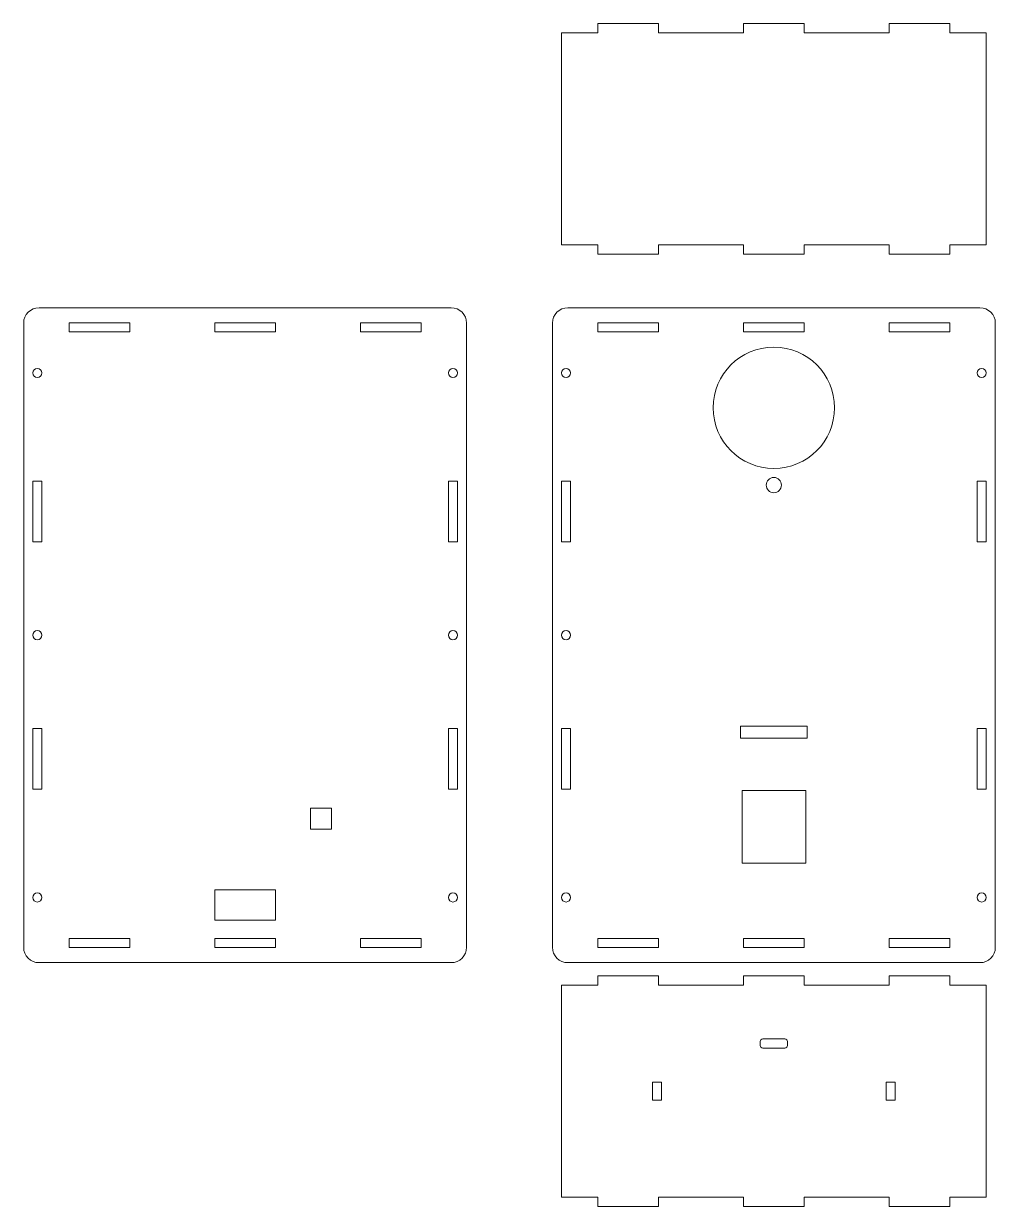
# Model space of a CAD drawing. Header units: millimetres. Extents: x -291 to 261, y -202 to 188.
# Drawn here: x -291 to 29.3, y -201.7 to 188.4 of the extents above; entities that cross this region are included whole.
import ezdxf

# ---------------------------------------------------------------- set-up
doc = ezdxf.new("R2010")
doc.units = ezdxf.units.MM
doc.header["$MEASUREMENT"] = 0
doc.layers.add('Layer 1', color=7, linetype='Continuous')

msp = doc.modelspace()

# ---------------------------------------------------------------- linework, layer by layer
at = {"layer": 'Layer 1', "color": 254, "lineweight": 18}
for points, knots in [([(26.3128, 150.3706), (26.3128, 150.3706), (26.3128, 115.3706), (26.3128, 115.3706), (26.3128, 115.3706), (26.3128, 115.3706), (14.3128, 115.3706), (14.3128, 115.3706), (14.3128, 115.3706), (14.3128, 115.3706), (14.3128, 112.3706), (14.3128, 112.3706), (14.3128, 112.3706), (14.3128, 112.3706), (-5.6872, 112.3706), (-5.6872, 112.3706), (-5.6872, 112.3706), (-5.6872, 112.3706), (-5.6872, 115.3706), (-5.6872, 115.3706), (-5.6872, 115.3706), (-5.6872, 115.3706), (-33.6872, 115.3706), (-33.6872, 115.3706), (-33.6872, 115.3706), (-33.6872, 115.3706), (-33.6872, 112.3706), (-33.6872, 112.3706), (-33.6872, 112.3706), (-33.6872, 112.3706), (-53.6872, 112.3706), (-53.6872, 112.3706), (-53.6872, 112.3706), (-53.6872, 112.3706), (-53.6872, 115.3706), (-53.6872, 115.3706), (-53.6872, 115.3706), (-53.6872, 115.3706), (-81.6872, 115.3706), (-81.6872, 115.3706), (-81.6872, 115.3706), (-81.6872, 115.3706), (-81.6872, 112.3706), (-81.6872, 112.3706), (-81.6872, 112.3706), (-81.6872, 112.3706), (-101.6872, 112.3706), (-101.6872, 112.3706), (-101.6872, 112.3706), (-101.6872, 112.3706), (-101.6872, 115.3706), (-101.6872, 115.3706), (-101.6872, 115.3706), (-101.6872, 115.3706), (-113.6872, 115.3706), (-113.6872, 115.3706), (-113.6872, 115.3706), (-113.6872, 115.3706), (-113.6872, 150.3706), (-113.6872, 150.3706), (-113.6872, 150.3706), (-113.6872, 150.3706), (-113.6872, 185.3706), (-113.6872, 185.3706), (-113.6872, 185.3706), (-113.6872, 185.3706), (-101.6872, 185.3706), (-101.6872, 185.3706), (-101.6872, 185.3706), (-101.6872, 185.3706), (-101.6872, 188.3706), (-101.6872, 188.3706), (-101.6872, 188.3706), (-101.6872, 188.3706), (-81.6872, 188.3706), (-81.6872, 188.3706), (-81.6872, 188.3706), (-81.6872, 188.3706), (-81.6872, 185.3706), (-81.6872, 185.3706), (-81.6872, 185.3706), (-81.6872, 185.3706), (-53.6872, 185.3706), (-53.6872, 185.3706), (-53.6872, 185.3706), (-53.6872, 185.3706), (-53.6872, 188.3706), (-53.6872, 188.3706), (-53.6872, 188.3706), (-53.6872, 188.3706), (-33.6872, 188.3706), (-33.6872, 188.3706), (-33.6872, 188.3706), (-33.6872, 188.3706), (-33.6872, 185.3706), (-33.6872, 185.3706), (-33.6872, 185.3706), (-33.6872, 185.3706), (-5.6872, 185.3706), (-5.6872, 185.3706), (-5.6872, 185.3706), (-5.6872, 185.3706), (-5.6872, 188.3706), (-5.6872, 188.3706), (-5.6872, 188.3706), (-5.6872, 188.3706), (14.3128, 188.3706), (14.3128, 188.3706), (14.3128, 188.3706), (14.3128, 188.3706), (14.3128, 185.3706), (14.3128, 185.3706), (14.3128, 185.3706), (14.3128, 185.3706), (26.3128, 185.3706), (26.3128, 185.3706), (26.3128, 185.3706), (26.3128, 185.3706), (26.3128, 150.3706), (26.3128, 150.3706)], [0, 0, 0, 0, 0.03225806, 0.03225806, 0.03225806, 0.03225806, 0.06451613, 0.06451613, 0.06451613, 0.06451613, 0.09677419, 0.09677419, 0.09677419, 0.09677419, 0.12903226, 0.12903226, 0.12903226, 0.12903226, 0.16129032, 0.16129032, 0.16129032, 0.16129032, 0.19354839, 0.19354839, 0.19354839, 0.19354839, 0.22580645, 0.22580645, 0.22580645, 0.22580645, 0.25806452, 0.25806452, 0.25806452, 0.25806452, 0.29032258, 0.29032258, 0.29032258, 0.29032258, 0.32258065, 0.32258065, 0.32258065, 0.32258065, 0.35483871, 0.35483871, 0.35483871, 0.35483871, 0.38709677, 0.38709677, 0.38709677, 0.38709677, 0.41935484, 0.41935484, 0.41935484, 0.41935484, 0.4516129, 0.4516129, 0.4516129, 0.4516129, 0.48387097, 0.48387097, 0.48387097, 0.48387097, 0.51612903, 0.51612903, 0.51612903, 0.51612903, 0.5483871, 0.5483871, 0.5483871, 0.5483871, 0.58064516, 0.58064516, 0.58064516, 0.58064516, 0.61290323, 0.61290323, 0.61290323, 0.61290323, 0.64516129, 0.64516129, 0.64516129, 0.64516129, 0.67741935, 0.67741935, 0.67741935, 0.67741935, 0.70967742, 0.70967742, 0.70967742, 0.70967742, 0.74193548, 0.74193548, 0.74193548, 0.74193548, 0.77419355, 0.77419355, 0.77419355, 0.77419355, 0.80645161, 0.80645161, 0.80645161, 0.80645161, 0.83870968, 0.83870968, 0.83870968, 0.83870968, 0.87096774, 0.87096774, 0.87096774, 0.87096774, 0.90322581, 0.90322581, 0.90322581, 0.90322581, 0.93548387, 0.93548387, 0.93548387, 0.93548387, 1, 1, 1, 1]), ([(-144.9595, -64.0526), (-144.9595, -64.0526), (-144.9595, -13.3126), (-144.9595, -13.3126), (-144.9595, -13.3126), (-144.9595, -13.3126), (-144.9595, 37.4274), (-144.9595, 37.4274), (-144.9595, 37.4274), (-144.9595, 37.4274), (-144.9595, 42.4274), (-144.9595, 42.4274), (-144.9595, 42.4274), (-144.9595, 42.4274), (-144.9595, 89.6181), (-144.9595, 89.6181), (-144.9595, 89.6181), (-144.9595, 92.4063), (-147.2406, 94.6874), (-150.0289, 94.6874), (-150.0289, 94.6874), (-150.0289, 94.6874), (-285.8902, 94.6874), (-285.8902, 94.6874), (-285.8902, 94.6874), (-288.6784, 94.6874), (-290.9595, 92.4063), (-290.9595, 89.6181), (-290.9595, 89.6181), (-290.9595, 89.6181), (-290.9595, 42.4274), (-290.9595, 42.4274), (-290.9595, 42.4274), (-290.9595, 42.4274), (-290.9595, 37.4274), (-290.9595, 37.4274), (-290.9595, 37.4274), (-290.9595, 37.4274), (-290.9595, -13.3126), (-290.9595, -13.3126), (-290.9595, -13.3126), (-290.9595, -13.3126), (-290.9595, -64.0526), (-290.9595, -64.0526), (-290.9595, -64.0526), (-290.9595, -64.0526), (-290.9595, -69.0526), (-290.9595, -69.0526), (-290.9595, -69.0526), (-290.9595, -69.0526), (-290.9595, -116.2433), (-290.9595, -116.2433), (-290.9595, -116.2433), (-290.9595, -119.0315), (-288.6784, -121.3126), (-285.8902, -121.3126), (-285.8902, -121.3126), (-285.8902, -121.3126), (-150.0289, -121.3126), (-150.0289, -121.3126), (-150.0289, -121.3126), (-147.2406, -121.3126), (-144.9595, -119.0315), (-144.9595, -116.2433), (-144.9595, -116.2433), (-144.9595, -116.2433), (-144.9595, -69.0526), (-144.9595, -69.0526), (-144.9595, -69.0526), (-144.9595, -69.0526), (-144.9595, -64.0526), (-144.9595, -64.0526)], [0, 0, 0, 0, 0.05263158, 0.05263158, 0.05263158, 0.05263158, 0.10526316, 0.10526316, 0.10526316, 0.10526316, 0.15789474, 0.15789474, 0.15789474, 0.15789474, 0.21052632, 0.21052632, 0.21052632, 0.21052632, 0.26315789, 0.26315789, 0.26315789, 0.26315789, 0.31578947, 0.31578947, 0.31578947, 0.31578947, 0.36842105, 0.36842105, 0.36842105, 0.36842105, 0.42105263, 0.42105263, 0.42105263, 0.42105263, 0.47368421, 0.47368421, 0.47368421, 0.47368421, 0.52631579, 0.52631579, 0.52631579, 0.52631579, 0.57894737, 0.57894737, 0.57894737, 0.57894737, 0.63157895, 0.63157895, 0.63157895, 0.63157895, 0.68421053, 0.68421053, 0.68421053, 0.68421053, 0.73684211, 0.73684211, 0.73684211, 0.73684211, 0.78947368, 0.78947368, 0.78947368, 0.78947368, 0.84210526, 0.84210526, 0.84210526, 0.84210526, 0.89473684, 0.89473684, 0.89473684, 0.89473684, 1, 1, 1, 1]), ([(29.3128, -64.0526), (29.3128, -64.0526), (29.3128, -13.3126), (29.3128, -13.3126), (29.3128, -13.3126), (29.3128, -13.3126), (29.3128, 37.4274), (29.3128, 37.4274), (29.3128, 37.4274), (29.3128, 37.4274), (29.3128, 42.4274), (29.3128, 42.4274), (29.3128, 42.4274), (29.3128, 42.4274), (29.3128, 89.6181), (29.3128, 89.6181), (29.3128, 89.6181), (29.3128, 92.4063), (27.0317, 94.6874), (24.2434, 94.6874), (24.2434, 94.6874), (24.2434, 94.6874), (-111.6179, 94.6874), (-111.6179, 94.6874), (-111.6179, 94.6874), (-114.4061, 94.6874), (-116.6872, 92.4063), (-116.6872, 89.6181), (-116.6872, 89.6181), (-116.6872, 89.6181), (-116.6872, 42.4274), (-116.6872, 42.4274), (-116.6872, 42.4274), (-116.6872, 42.4274), (-116.6872, 37.4274), (-116.6872, 37.4274), (-116.6872, 37.4274), (-116.6872, 37.4274), (-116.6872, -13.3126), (-116.6872, -13.3126), (-116.6872, -13.3126), (-116.6872, -13.3126), (-116.6872, -64.0526), (-116.6872, -64.0526), (-116.6872, -64.0526), (-116.6872, -64.0526), (-116.6872, -69.0526), (-116.6872, -69.0526), (-116.6872, -69.0526), (-116.6872, -69.0526), (-116.6872, -116.2433), (-116.6872, -116.2433), (-116.6872, -116.2433), (-116.6872, -119.0315), (-114.4061, -121.3126), (-111.6179, -121.3126), (-111.6179, -121.3126), (-111.6179, -121.3126), (24.2434, -121.3126), (24.2434, -121.3126), (24.2434, -121.3126), (27.0317, -121.3126), (29.3128, -119.0315), (29.3128, -116.2433), (29.3128, -116.2433), (29.3128, -116.2433), (29.3128, -69.0526), (29.3128, -69.0526), (29.3128, -69.0526), (29.3128, -69.0526), (29.3128, -64.0526), (29.3128, -64.0526)], [0, 0, 0, 0, 0.05263158, 0.05263158, 0.05263158, 0.05263158, 0.10526316, 0.10526316, 0.10526316, 0.10526316, 0.15789474, 0.15789474, 0.15789474, 0.15789474, 0.21052632, 0.21052632, 0.21052632, 0.21052632, 0.26315789, 0.26315789, 0.26315789, 0.26315789, 0.31578947, 0.31578947, 0.31578947, 0.31578947, 0.36842105, 0.36842105, 0.36842105, 0.36842105, 0.42105263, 0.42105263, 0.42105263, 0.42105263, 0.47368421, 0.47368421, 0.47368421, 0.47368421, 0.52631579, 0.52631579, 0.52631579, 0.52631579, 0.57894737, 0.57894737, 0.57894737, 0.57894737, 0.63157895, 0.63157895, 0.63157895, 0.63157895, 0.68421053, 0.68421053, 0.68421053, 0.68421053, 0.73684211, 0.73684211, 0.73684211, 0.73684211, 0.78947368, 0.78947368, 0.78947368, 0.78947368, 0.84210526, 0.84210526, 0.84210526, 0.84210526, 0.89473684, 0.89473684, 0.89473684, 0.89473684, 1, 1, 1, 1]), ([(-255.9595, 86.6874), (-255.9595, 86.6874), (-275.9595, 86.6874), (-275.9595, 86.6874), (-275.9595, 86.6874), (-275.9595, 86.6874), (-275.9595, 89.6874), (-275.9595, 89.6874), (-275.9595, 89.6874), (-275.9595, 89.6874), (-255.9595, 89.6874), (-255.9595, 89.6874), (-255.9595, 89.6874), (-255.9595, 89.6874), (-255.9595, 86.6874), (-255.9595, 86.6874)], [0, 0, 0, 0, 0.2, 0.2, 0.2, 0.2, 0.4, 0.4, 0.4, 0.4, 0.6, 0.6, 0.6, 0.6, 1, 1, 1, 1]), ([(-207.9595, 86.6874), (-207.9595, 86.6874), (-227.9595, 86.6874), (-227.9595, 86.6874), (-227.9595, 86.6874), (-227.9595, 86.6874), (-227.9595, 89.6874), (-227.9595, 89.6874), (-227.9595, 89.6874), (-227.9595, 89.6874), (-207.9595, 89.6874), (-207.9595, 89.6874), (-207.9595, 89.6874), (-207.9595, 89.6874), (-207.9595, 86.6874), (-207.9595, 86.6874)], [0, 0, 0, 0, 0.2, 0.2, 0.2, 0.2, 0.4, 0.4, 0.4, 0.4, 0.6, 0.6, 0.6, 0.6, 1, 1, 1, 1]), ([(-159.9595, 86.6874), (-159.9595, 86.6874), (-179.9595, 86.6874), (-179.9595, 86.6874), (-179.9595, 86.6874), (-179.9595, 86.6874), (-179.9595, 89.6874), (-179.9595, 89.6874), (-179.9595, 89.6874), (-179.9595, 89.6874), (-159.9595, 89.6874), (-159.9595, 89.6874), (-159.9595, 89.6874), (-159.9595, 89.6874), (-159.9595, 86.6874), (-159.9595, 86.6874)], [0, 0, 0, 0, 0.2, 0.2, 0.2, 0.2, 0.4, 0.4, 0.4, 0.4, 0.6, 0.6, 0.6, 0.6, 1, 1, 1, 1]), ([(-81.6872, 86.6874), (-81.6872, 86.6874), (-101.6872, 86.6874), (-101.6872, 86.6874), (-101.6872, 86.6874), (-101.6872, 86.6874), (-101.6872, 89.6874), (-101.6872, 89.6874), (-101.6872, 89.6874), (-101.6872, 89.6874), (-81.6872, 89.6874), (-81.6872, 89.6874), (-81.6872, 89.6874), (-81.6872, 89.6874), (-81.6872, 86.6874), (-81.6872, 86.6874)], [0, 0, 0, 0, 0.2, 0.2, 0.2, 0.2, 0.4, 0.4, 0.4, 0.4, 0.6, 0.6, 0.6, 0.6, 1, 1, 1, 1]), ([(-33.6872, 86.6874), (-33.6872, 86.6874), (-53.6872, 86.6874), (-53.6872, 86.6874), (-53.6872, 86.6874), (-53.6872, 86.6874), (-53.6872, 89.6874), (-53.6872, 89.6874), (-53.6872, 89.6874), (-53.6872, 89.6874), (-33.6872, 89.6874), (-33.6872, 89.6874), (-33.6872, 89.6874), (-33.6872, 89.6874), (-33.6872, 86.6874), (-33.6872, 86.6874)], [0, 0, 0, 0, 0.2, 0.2, 0.2, 0.2, 0.4, 0.4, 0.4, 0.4, 0.6, 0.6, 0.6, 0.6, 1, 1, 1, 1]), ([(14.3128, 86.6874), (14.3128, 86.6874), (-5.6872, 86.6874), (-5.6872, 86.6874), (-5.6872, 86.6874), (-5.6872, 86.6874), (-5.6872, 89.6874), (-5.6872, 89.6874), (-5.6872, 89.6874), (-5.6872, 89.6874), (14.3128, 89.6874), (14.3128, 89.6874), (14.3128, 89.6874), (14.3128, 89.6874), (14.3128, 86.6874), (14.3128, 86.6874)], [0, 0, 0, 0, 0.2, 0.2, 0.2, 0.2, 0.4, 0.4, 0.4, 0.4, 0.6, 0.6, 0.6, 0.6, 1, 1, 1, 1]), ([(-43.6872, 81.6874), (-32.6415, 81.6874), (-23.6872, 72.7331), (-23.6872, 61.6874), (-23.6872, 61.6874), (-23.6872, 50.6417), (-32.6415, 41.6874), (-43.6872, 41.6874), (-43.6872, 41.6874), (-54.7329, 41.6874), (-63.6872, 50.6417), (-63.6872, 61.6874), (-63.6872, 61.6874), (-63.6872, 72.7331), (-54.7329, 81.6874), (-43.6872, 81.6874)], [0, 0, 0, 0, 0.2, 0.2, 0.2, 0.2, 0.4, 0.4, 0.4, 0.4, 0.6, 0.6, 0.6, 0.6, 1, 1, 1, 1]), ([(-286.4595, 71.6874), (-287.2879, 71.6874), (-287.9595, 72.359), (-287.9595, 73.1874), (-287.9595, 73.1874), (-287.9595, 74.0158), (-287.2879, 74.6874), (-286.4595, 74.6874), (-286.4595, 74.6874), (-285.6311, 74.6874), (-284.9595, 74.0158), (-284.9595, 73.1874), (-284.9595, 73.1874), (-284.9595, 72.359), (-285.6311, 71.6874), (-286.4595, 71.6874)], [0, 0, 0, 0, 0.2, 0.2, 0.2, 0.2, 0.4, 0.4, 0.4, 0.4, 0.6, 0.6, 0.6, 0.6, 1, 1, 1, 1]), ([(-149.4595, 71.6874), (-150.2879, 71.6874), (-150.9595, 72.359), (-150.9595, 73.1874), (-150.9595, 73.1874), (-150.9595, 74.0158), (-150.2879, 74.6874), (-149.4595, 74.6874), (-149.4595, 74.6874), (-148.6311, 74.6874), (-147.9595, 74.0158), (-147.9595, 73.1874), (-147.9595, 73.1874), (-147.9595, 72.359), (-148.6311, 71.6874), (-149.4595, 71.6874)], [0, 0, 0, 0, 0.2, 0.2, 0.2, 0.2, 0.4, 0.4, 0.4, 0.4, 0.6, 0.6, 0.6, 0.6, 1, 1, 1, 1]), ([(-112.1872, 71.6874), (-113.0156, 71.6874), (-113.6872, 72.359), (-113.6872, 73.1874), (-113.6872, 73.1874), (-113.6872, 74.0158), (-113.0156, 74.6874), (-112.1872, 74.6874), (-112.1872, 74.6874), (-111.3588, 74.6874), (-110.6872, 74.0158), (-110.6872, 73.1874), (-110.6872, 73.1874), (-110.6872, 72.359), (-111.3588, 71.6874), (-112.1872, 71.6874)], [0, 0, 0, 0, 0.2, 0.2, 0.2, 0.2, 0.4, 0.4, 0.4, 0.4, 0.6, 0.6, 0.6, 0.6, 1, 1, 1, 1]), ([(24.8128, 71.6874), (23.9844, 71.6874), (23.3128, 72.359), (23.3128, 73.1874), (23.3128, 73.1874), (23.3128, 74.0158), (23.9844, 74.6874), (24.8128, 74.6874), (24.8128, 74.6874), (25.6412, 74.6874), (26.3128, 74.0158), (26.3128, 73.1874), (26.3128, 73.1874), (26.3128, 72.359), (25.6412, 71.6874), (24.8128, 71.6874)], [0, 0, 0, 0, 0.2, 0.2, 0.2, 0.2, 0.4, 0.4, 0.4, 0.4, 0.6, 0.6, 0.6, 0.6, 1, 1, 1, 1]), ([(-287.9595, 17.4284), (-287.9595, 17.4284), (-287.9595, 37.4284), (-287.9595, 37.4284), (-287.9595, 37.4284), (-287.9595, 37.4284), (-284.9595, 37.4284), (-284.9595, 37.4284), (-284.9595, 37.4284), (-284.9595, 37.4284), (-284.9595, 17.4284), (-284.9595, 17.4284), (-284.9595, 17.4284), (-284.9595, 17.4284), (-287.9595, 17.4284), (-287.9595, 17.4284)], [0, 0, 0, 0, 0.2, 0.2, 0.2, 0.2, 0.4, 0.4, 0.4, 0.4, 0.6, 0.6, 0.6, 0.6, 1, 1, 1, 1]), ([(-150.9595, 17.4284), (-150.9595, 17.4284), (-150.9595, 37.4284), (-150.9595, 37.4284), (-150.9595, 37.4284), (-150.9595, 37.4284), (-147.9595, 37.4284), (-147.9595, 37.4284), (-147.9595, 37.4284), (-147.9595, 37.4284), (-147.9595, 17.4284), (-147.9595, 17.4284), (-147.9595, 17.4284), (-147.9595, 17.4284), (-150.9595, 17.4284), (-150.9595, 17.4284)], [0, 0, 0, 0, 0.2, 0.2, 0.2, 0.2, 0.4, 0.4, 0.4, 0.4, 0.6, 0.6, 0.6, 0.6, 1, 1, 1, 1]), ([(-113.6872, 17.4284), (-113.6872, 17.4284), (-113.6872, 37.4284), (-113.6872, 37.4284), (-113.6872, 37.4284), (-113.6872, 37.4284), (-110.6872, 37.4284), (-110.6872, 37.4284), (-110.6872, 37.4284), (-110.6872, 37.4284), (-110.6872, 17.4284), (-110.6872, 17.4284), (-110.6872, 17.4284), (-110.6872, 17.4284), (-113.6872, 17.4284), (-113.6872, 17.4284)], [0, 0, 0, 0, 0.2, 0.2, 0.2, 0.2, 0.4, 0.4, 0.4, 0.4, 0.6, 0.6, 0.6, 0.6, 1, 1, 1, 1]), ([(-43.6872, 38.6874), (-42.3065, 38.6874), (-41.1872, 37.5681), (-41.1872, 36.1874), (-41.1872, 36.1874), (-41.1872, 34.8067), (-42.3065, 33.6874), (-43.6872, 33.6874), (-43.6872, 33.6874), (-45.0679, 33.6874), (-46.1872, 34.8067), (-46.1872, 36.1874), (-46.1872, 36.1874), (-46.1872, 37.5681), (-45.0679, 38.6874), (-43.6872, 38.6874)], [0, 0, 0, 0, 0.2, 0.2, 0.2, 0.2, 0.4, 0.4, 0.4, 0.4, 0.6, 0.6, 0.6, 0.6, 1, 1, 1, 1]), ([(23.3128, 17.4284), (23.3128, 17.4284), (23.3128, 37.4284), (23.3128, 37.4284), (23.3128, 37.4284), (23.3128, 37.4284), (26.3128, 37.4284), (26.3128, 37.4284), (26.3128, 37.4284), (26.3128, 37.4284), (26.3128, 17.4284), (26.3128, 17.4284), (26.3128, 17.4284), (26.3128, 17.4284), (23.3128, 17.4284), (23.3128, 17.4284)], [0, 0, 0, 0, 0.2, 0.2, 0.2, 0.2, 0.4, 0.4, 0.4, 0.4, 0.6, 0.6, 0.6, 0.6, 1, 1, 1, 1]), ([(-286.4595, -11.8126), (-285.6311, -11.8126), (-284.9595, -12.4842), (-284.9595, -13.3126), (-284.9595, -13.3126), (-284.9595, -14.141), (-285.6311, -14.8126), (-286.4595, -14.8126), (-286.4595, -14.8126), (-287.2879, -14.8126), (-287.9595, -14.141), (-287.9595, -13.3126), (-287.9595, -13.3126), (-287.9595, -12.4842), (-287.2879, -11.8126), (-286.4595, -11.8126)], [0, 0, 0, 0, 0.2, 0.2, 0.2, 0.2, 0.4, 0.4, 0.4, 0.4, 0.6, 0.6, 0.6, 0.6, 1, 1, 1, 1]), ([(-149.4595, -11.8126), (-148.6311, -11.8126), (-147.9595, -12.4842), (-147.9595, -13.3126), (-147.9595, -13.3126), (-147.9595, -14.141), (-148.6311, -14.8126), (-149.4595, -14.8126), (-149.4595, -14.8126), (-150.2879, -14.8126), (-150.9595, -14.141), (-150.9595, -13.3126), (-150.9595, -13.3126), (-150.9595, -12.4842), (-150.2879, -11.8126), (-149.4595, -11.8126)], [0, 0, 0, 0, 0.2, 0.2, 0.2, 0.2, 0.4, 0.4, 0.4, 0.4, 0.6, 0.6, 0.6, 0.6, 1, 1, 1, 1]), ([(-112.1872, -11.8126), (-111.3588, -11.8126), (-110.6872, -12.4842), (-110.6872, -13.3126), (-110.6872, -13.3126), (-110.6872, -14.141), (-111.3588, -14.8126), (-112.1872, -14.8126), (-112.1872, -14.8126), (-113.0156, -14.8126), (-113.6872, -14.141), (-113.6872, -13.3126), (-113.6872, -13.3126), (-113.6872, -12.4842), (-113.0156, -11.8126), (-112.1872, -11.8126)], [0, 0, 0, 0, 0.2, 0.2, 0.2, 0.2, 0.4, 0.4, 0.4, 0.4, 0.6, 0.6, 0.6, 0.6, 1, 1, 1, 1]), ([(-287.9595, -44.0536), (-287.9595, -44.0536), (-287.9595, -64.0536), (-287.9595, -64.0536), (-287.9595, -64.0536), (-287.9595, -64.0536), (-284.9595, -64.0536), (-284.9595, -64.0536), (-284.9595, -64.0536), (-284.9595, -64.0536), (-284.9595, -44.0536), (-284.9595, -44.0536), (-284.9595, -44.0536), (-284.9595, -44.0536), (-287.9595, -44.0536), (-287.9595, -44.0536)], [0, 0, 0, 0, 0.2, 0.2, 0.2, 0.2, 0.4, 0.4, 0.4, 0.4, 0.6, 0.6, 0.6, 0.6, 1, 1, 1, 1]), ([(-150.9595, -44.0536), (-150.9595, -44.0536), (-150.9595, -64.0536), (-150.9595, -64.0536), (-150.9595, -64.0536), (-150.9595, -64.0536), (-147.9595, -64.0536), (-147.9595, -64.0536), (-147.9595, -64.0536), (-147.9595, -64.0536), (-147.9595, -44.0536), (-147.9595, -44.0536), (-147.9595, -44.0536), (-147.9595, -44.0536), (-150.9595, -44.0536), (-150.9595, -44.0536)], [0, 0, 0, 0, 0.2, 0.2, 0.2, 0.2, 0.4, 0.4, 0.4, 0.4, 0.6, 0.6, 0.6, 0.6, 1, 1, 1, 1]), ([(-113.6872, -44.0536), (-113.6872, -44.0536), (-113.6872, -64.0536), (-113.6872, -64.0536), (-113.6872, -64.0536), (-113.6872, -64.0536), (-110.6872, -64.0536), (-110.6872, -64.0536), (-110.6872, -64.0536), (-110.6872, -64.0536), (-110.6872, -44.0536), (-110.6872, -44.0536), (-110.6872, -44.0536), (-110.6872, -44.0536), (-113.6872, -44.0536), (-113.6872, -44.0536)], [0, 0, 0, 0, 0.2, 0.2, 0.2, 0.2, 0.4, 0.4, 0.4, 0.4, 0.6, 0.6, 0.6, 0.6, 1, 1, 1, 1]), ([(-54.6872, -43.2726), (-54.6872, -43.2726), (-32.6872, -43.2726), (-32.6872, -43.2726), (-32.6872, -43.2726), (-32.6872, -43.2726), (-32.6872, -47.2726), (-32.6872, -47.2726), (-32.6872, -47.2726), (-32.6872, -47.2726), (-54.6872, -47.2726), (-54.6872, -47.2726), (-54.6872, -47.2726), (-54.6872, -47.2726), (-54.6872, -43.2726), (-54.6872, -43.2726)], [0, 0, 0, 0, 0.2, 0.2, 0.2, 0.2, 0.4, 0.4, 0.4, 0.4, 0.6, 0.6, 0.6, 0.6, 1, 1, 1, 1]), ([(23.3128, -44.0536), (23.3128, -44.0536), (23.3128, -64.0536), (23.3128, -64.0536), (23.3128, -64.0536), (23.3128, -64.0536), (26.3128, -64.0536), (26.3128, -64.0536), (26.3128, -64.0536), (26.3128, -64.0536), (26.3128, -44.0536), (26.3128, -44.0536), (26.3128, -44.0536), (26.3128, -44.0536), (23.3128, -44.0536), (23.3128, -44.0536)], [0, 0, 0, 0, 0.2, 0.2, 0.2, 0.2, 0.4, 0.4, 0.4, 0.4, 0.6, 0.6, 0.6, 0.6, 1, 1, 1, 1]), ([(-54.1872, -64.5226), (-54.1872, -64.5226), (-33.1872, -64.5226), (-33.1872, -64.5226), (-33.1872, -64.5226), (-33.1872, -64.5226), (-33.1872, -88.5226), (-33.1872, -88.5226), (-33.1872, -88.5226), (-33.1872, -88.5226), (-54.1872, -88.5226), (-54.1872, -88.5226), (-54.1872, -88.5226), (-54.1872, -88.5226), (-54.1872, -64.5226), (-54.1872, -64.5226)], [0, 0, 0, 0, 0.2, 0.2, 0.2, 0.2, 0.4, 0.4, 0.4, 0.4, 0.6, 0.6, 0.6, 0.6, 1, 1, 1, 1]), ([(-196.4595, -70.3126), (-196.4595, -70.3126), (-189.4595, -70.3126), (-189.4595, -70.3126), (-189.4595, -70.3126), (-189.4595, -70.3126), (-189.4595, -77.3126), (-189.4595, -77.3126), (-189.4595, -77.3126), (-189.4595, -77.3126), (-196.4595, -77.3126), (-196.4595, -77.3126), (-196.4595, -77.3126), (-196.4595, -77.3126), (-196.4595, -70.3126), (-196.4595, -70.3126)], [0, 0, 0, 0, 0.2, 0.2, 0.2, 0.2, 0.4, 0.4, 0.4, 0.4, 0.6, 0.6, 0.6, 0.6, 1, 1, 1, 1]), ([(-227.9595, -97.3126), (-227.9595, -97.3126), (-207.9595, -97.3126), (-207.9595, -97.3126), (-207.9595, -97.3126), (-207.9595, -97.3126), (-207.9595, -107.3126), (-207.9595, -107.3126), (-207.9595, -107.3126), (-207.9595, -107.3126), (-227.9595, -107.3126), (-227.9595, -107.3126), (-227.9595, -107.3126), (-227.9595, -107.3126), (-227.9595, -97.3126), (-227.9595, -97.3126)], [0, 0, 0, 0, 0.2, 0.2, 0.2, 0.2, 0.4, 0.4, 0.4, 0.4, 0.6, 0.6, 0.6, 0.6, 1, 1, 1, 1]), ([(-286.4595, -98.3126), (-287.2879, -98.3126), (-287.9595, -98.9842), (-287.9595, -99.8126), (-287.9595, -99.8126), (-287.9595, -100.641), (-287.2879, -101.3126), (-286.4595, -101.3126), (-286.4595, -101.3126), (-285.6311, -101.3126), (-284.9595, -100.641), (-284.9595, -99.8126), (-284.9595, -99.8126), (-284.9595, -98.9842), (-285.6311, -98.3126), (-286.4595, -98.3126)], [0, 0, 0, 0, 0.2, 0.2, 0.2, 0.2, 0.4, 0.4, 0.4, 0.4, 0.6, 0.6, 0.6, 0.6, 1, 1, 1, 1]), ([(-149.4595, -98.3126), (-150.2879, -98.3126), (-150.9595, -98.9842), (-150.9595, -99.8126), (-150.9595, -99.8126), (-150.9595, -100.641), (-150.2879, -101.3126), (-149.4595, -101.3126), (-149.4595, -101.3126), (-148.6311, -101.3126), (-147.9595, -100.641), (-147.9595, -99.8126), (-147.9595, -99.8126), (-147.9595, -98.9842), (-148.6311, -98.3126), (-149.4595, -98.3126)], [0, 0, 0, 0, 0.2, 0.2, 0.2, 0.2, 0.4, 0.4, 0.4, 0.4, 0.6, 0.6, 0.6, 0.6, 1, 1, 1, 1]), ([(-112.1872, -98.3126), (-113.0156, -98.3126), (-113.6872, -98.9842), (-113.6872, -99.8126), (-113.6872, -99.8126), (-113.6872, -100.641), (-113.0156, -101.3126), (-112.1872, -101.3126), (-112.1872, -101.3126), (-111.3588, -101.3126), (-110.6872, -100.641), (-110.6872, -99.8126), (-110.6872, -99.8126), (-110.6872, -98.9842), (-111.3588, -98.3126), (-112.1872, -98.3126)], [0, 0, 0, 0, 0.2, 0.2, 0.2, 0.2, 0.4, 0.4, 0.4, 0.4, 0.6, 0.6, 0.6, 0.6, 1, 1, 1, 1]), ([(24.8128, -98.3126), (23.9844, -98.3126), (23.3128, -98.9842), (23.3128, -99.8126), (23.3128, -99.8126), (23.3128, -100.641), (23.9844, -101.3126), (24.8128, -101.3126), (24.8128, -101.3126), (25.6412, -101.3126), (26.3128, -100.641), (26.3128, -99.8126), (26.3128, -99.8126), (26.3128, -98.9842), (25.6412, -98.3126), (24.8128, -98.3126)], [0, 0, 0, 0, 0.2, 0.2, 0.2, 0.2, 0.4, 0.4, 0.4, 0.4, 0.6, 0.6, 0.6, 0.6, 1, 1, 1, 1]), ([(-255.9595, -113.3126), (-255.9595, -113.3126), (-275.9595, -113.3126), (-275.9595, -113.3126), (-275.9595, -113.3126), (-275.9595, -113.3126), (-275.9595, -116.3126), (-275.9595, -116.3126), (-275.9595, -116.3126), (-275.9595, -116.3126), (-255.9595, -116.3126), (-255.9595, -116.3126), (-255.9595, -116.3126), (-255.9595, -116.3126), (-255.9595, -113.3126), (-255.9595, -113.3126)], [0, 0, 0, 0, 0.2, 0.2, 0.2, 0.2, 0.4, 0.4, 0.4, 0.4, 0.6, 0.6, 0.6, 0.6, 1, 1, 1, 1]), ([(-207.9595, -113.3126), (-207.9595, -113.3126), (-227.9595, -113.3126), (-227.9595, -113.3126), (-227.9595, -113.3126), (-227.9595, -113.3126), (-227.9595, -116.3126), (-227.9595, -116.3126), (-227.9595, -116.3126), (-227.9595, -116.3126), (-207.9595, -116.3126), (-207.9595, -116.3126), (-207.9595, -116.3126), (-207.9595, -116.3126), (-207.9595, -113.3126), (-207.9595, -113.3126)], [0, 0, 0, 0, 0.2, 0.2, 0.2, 0.2, 0.4, 0.4, 0.4, 0.4, 0.6, 0.6, 0.6, 0.6, 1, 1, 1, 1]), ([(-159.9595, -113.3126), (-159.9595, -113.3126), (-179.9595, -113.3126), (-179.9595, -113.3126), (-179.9595, -113.3126), (-179.9595, -113.3126), (-179.9595, -116.3126), (-179.9595, -116.3126), (-179.9595, -116.3126), (-179.9595, -116.3126), (-159.9595, -116.3126), (-159.9595, -116.3126), (-159.9595, -116.3126), (-159.9595, -116.3126), (-159.9595, -113.3126), (-159.9595, -113.3126)], [0, 0, 0, 0, 0.2, 0.2, 0.2, 0.2, 0.4, 0.4, 0.4, 0.4, 0.6, 0.6, 0.6, 0.6, 1, 1, 1, 1]), ([(-81.6872, -113.3126), (-81.6872, -113.3126), (-101.6872, -113.3126), (-101.6872, -113.3126), (-101.6872, -113.3126), (-101.6872, -113.3126), (-101.6872, -116.3126), (-101.6872, -116.3126), (-101.6872, -116.3126), (-101.6872, -116.3126), (-81.6872, -116.3126), (-81.6872, -116.3126), (-81.6872, -116.3126), (-81.6872, -116.3126), (-81.6872, -113.3126), (-81.6872, -113.3126)], [0, 0, 0, 0, 0.2, 0.2, 0.2, 0.2, 0.4, 0.4, 0.4, 0.4, 0.6, 0.6, 0.6, 0.6, 1, 1, 1, 1]), ([(-33.6872, -113.3126), (-33.6872, -113.3126), (-53.6872, -113.3126), (-53.6872, -113.3126), (-53.6872, -113.3126), (-53.6872, -113.3126), (-53.6872, -116.3126), (-53.6872, -116.3126), (-53.6872, -116.3126), (-53.6872, -116.3126), (-33.6872, -116.3126), (-33.6872, -116.3126), (-33.6872, -116.3126), (-33.6872, -116.3126), (-33.6872, -113.3126), (-33.6872, -113.3126)], [0, 0, 0, 0, 0.2, 0.2, 0.2, 0.2, 0.4, 0.4, 0.4, 0.4, 0.6, 0.6, 0.6, 0.6, 1, 1, 1, 1]), ([(14.3128, -113.3126), (14.3128, -113.3126), (-5.6872, -113.3126), (-5.6872, -113.3126), (-5.6872, -113.3126), (-5.6872, -113.3126), (-5.6872, -116.3126), (-5.6872, -116.3126), (-5.6872, -116.3126), (-5.6872, -116.3126), (14.3128, -116.3126), (14.3128, -116.3126), (14.3128, -116.3126), (14.3128, -116.3126), (14.3128, -113.3126), (14.3128, -113.3126)], [0, 0, 0, 0, 0.2, 0.2, 0.2, 0.2, 0.4, 0.4, 0.4, 0.4, 0.6, 0.6, 0.6, 0.6, 1, 1, 1, 1]), ([(26.3128, -163.6842), (26.3128, -163.6842), (26.3128, -198.6842), (26.3128, -198.6842), (26.3128, -198.6842), (26.3128, -198.6842), (14.3128, -198.6842), (14.3128, -198.6842), (14.3128, -198.6842), (14.3128, -198.6842), (14.3128, -201.6842), (14.3128, -201.6842), (14.3128, -201.6842), (14.3128, -201.6842), (-5.6872, -201.6842), (-5.6872, -201.6842), (-5.6872, -201.6842), (-5.6872, -201.6842), (-5.6872, -198.6842), (-5.6872, -198.6842), (-5.6872, -198.6842), (-5.6872, -198.6842), (-33.6872, -198.6842), (-33.6872, -198.6842), (-33.6872, -198.6842), (-33.6872, -198.6842), (-33.6872, -201.6842), (-33.6872, -201.6842), (-33.6872, -201.6842), (-33.6872, -201.6842), (-53.6872, -201.6842), (-53.6872, -201.6842), (-53.6872, -201.6842), (-53.6872, -201.6842), (-53.6872, -198.6842), (-53.6872, -198.6842), (-53.6872, -198.6842), (-53.6872, -198.6842), (-81.6872, -198.6842), (-81.6872, -198.6842), (-81.6872, -198.6842), (-81.6872, -198.6842), (-81.6872, -201.6842), (-81.6872, -201.6842), (-81.6872, -201.6842), (-81.6872, -201.6842), (-101.6872, -201.6842), (-101.6872, -201.6842), (-101.6872, -201.6842), (-101.6872, -201.6842), (-101.6872, -198.6842), (-101.6872, -198.6842), (-101.6872, -198.6842), (-101.6872, -198.6842), (-113.6872, -198.6842), (-113.6872, -198.6842), (-113.6872, -198.6842), (-113.6872, -198.6842), (-113.6872, -163.6842), (-113.6872, -163.6842), (-113.6872, -163.6842), (-113.6872, -163.6842), (-113.6872, -128.6842), (-113.6872, -128.6842), (-113.6872, -128.6842), (-113.6872, -128.6842), (-101.6872, -128.6842), (-101.6872, -128.6842), (-101.6872, -128.6842), (-101.6872, -128.6842), (-101.6872, -125.6842), (-101.6872, -125.6842), (-101.6872, -125.6842), (-101.6872, -125.6842), (-81.6872, -125.6842), (-81.6872, -125.6842), (-81.6872, -125.6842), (-81.6872, -125.6842), (-81.6872, -128.6842), (-81.6872, -128.6842), (-81.6872, -128.6842), (-81.6872, -128.6842), (-53.6872, -128.6842), (-53.6872, -128.6842), (-53.6872, -128.6842), (-53.6872, -128.6842), (-53.6872, -125.6842), (-53.6872, -125.6842), (-53.6872, -125.6842), (-53.6872, -125.6842), (-33.6872, -125.6842), (-33.6872, -125.6842), (-33.6872, -125.6842), (-33.6872, -125.6842), (-33.6872, -128.6842), (-33.6872, -128.6842), (-33.6872, -128.6842), (-33.6872, -128.6842), (-5.6872, -128.6842), (-5.6872, -128.6842), (-5.6872, -128.6842), (-5.6872, -128.6842), (-5.6872, -125.6842), (-5.6872, -125.6842), (-5.6872, -125.6842), (-5.6872, -125.6842), (14.3128, -125.6842), (14.3128, -125.6842), (14.3128, -125.6842), (14.3128, -125.6842), (14.3128, -128.6842), (14.3128, -128.6842), (14.3128, -128.6842), (14.3128, -128.6842), (26.3128, -128.6842), (26.3128, -128.6842), (26.3128, -128.6842), (26.3128, -128.6842), (26.3128, -163.6842), (26.3128, -163.6842)], [0, 0, 0, 0, 0.03225806, 0.03225806, 0.03225806, 0.03225806, 0.06451613, 0.06451613, 0.06451613, 0.06451613, 0.09677419, 0.09677419, 0.09677419, 0.09677419, 0.12903226, 0.12903226, 0.12903226, 0.12903226, 0.16129032, 0.16129032, 0.16129032, 0.16129032, 0.19354839, 0.19354839, 0.19354839, 0.19354839, 0.22580645, 0.22580645, 0.22580645, 0.22580645, 0.25806452, 0.25806452, 0.25806452, 0.25806452, 0.29032258, 0.29032258, 0.29032258, 0.29032258, 0.32258065, 0.32258065, 0.32258065, 0.32258065, 0.35483871, 0.35483871, 0.35483871, 0.35483871, 0.38709677, 0.38709677, 0.38709677, 0.38709677, 0.41935484, 0.41935484, 0.41935484, 0.41935484, 0.4516129, 0.4516129, 0.4516129, 0.4516129, 0.48387097, 0.48387097, 0.48387097, 0.48387097, 0.51612903, 0.51612903, 0.51612903, 0.51612903, 0.5483871, 0.5483871, 0.5483871, 0.5483871, 0.58064516, 0.58064516, 0.58064516, 0.58064516, 0.61290323, 0.61290323, 0.61290323, 0.61290323, 0.64516129, 0.64516129, 0.64516129, 0.64516129, 0.67741935, 0.67741935, 0.67741935, 0.67741935, 0.70967742, 0.70967742, 0.70967742, 0.70967742, 0.74193548, 0.74193548, 0.74193548, 0.74193548, 0.77419355, 0.77419355, 0.77419355, 0.77419355, 0.80645161, 0.80645161, 0.80645161, 0.80645161, 0.83870968, 0.83870968, 0.83870968, 0.83870968, 0.87096774, 0.87096774, 0.87096774, 0.87096774, 0.90322581, 0.90322581, 0.90322581, 0.90322581, 0.93548387, 0.93548387, 0.93548387, 0.93548387, 1, 1, 1, 1]), ([(-47.3515, -146.4842), (-47.3515, -146.4842), (-40.0229, -146.4842), (-40.0229, -146.4842), (-40.0229, -146.4842), (-39.5632, -146.4842), (-39.1872, -146.8602), (-39.1872, -147.3199), (-39.1872, -147.3199), (-39.1872, -147.3199), (-39.1872, -148.6485), (-39.1872, -148.6485), (-39.1872, -148.6485), (-39.1872, -149.1082), (-39.5632, -149.4842), (-40.0229, -149.4842), (-40.0229, -149.4842), (-40.0229, -149.4842), (-47.3515, -149.4842), (-47.3515, -149.4842), (-47.3515, -149.4842), (-47.8112, -149.4842), (-48.1872, -149.1082), (-48.1872, -148.6485), (-48.1872, -148.6485), (-48.1872, -148.6485), (-48.1872, -147.3199), (-48.1872, -147.3199), (-48.1872, -147.3199), (-48.1872, -146.8602), (-47.8112, -146.4842), (-47.3515, -146.4842)], [0, 0, 0, 0, 0.11111111, 0.11111111, 0.11111111, 0.11111111, 0.22222222, 0.22222222, 0.22222222, 0.22222222, 0.33333333, 0.33333333, 0.33333333, 0.33333333, 0.44444444, 0.44444444, 0.44444444, 0.44444444, 0.55555556, 0.55555556, 0.55555556, 0.55555556, 0.66666667, 0.66666667, 0.66666667, 0.66666667, 0.77777778, 0.77777778, 0.77777778, 0.77777778, 1, 1, 1, 1]), ([(-83.6872, -160.6842), (-83.6872, -160.6842), (-80.6872, -160.6842), (-80.6872, -160.6842), (-80.6872, -160.6842), (-80.6872, -160.6842), (-80.6872, -166.6842), (-80.6872, -166.6842), (-80.6872, -166.6842), (-80.6872, -166.6842), (-83.6872, -166.6842), (-83.6872, -166.6842), (-83.6872, -166.6842), (-83.6872, -166.6842), (-83.6872, -160.6842), (-83.6872, -160.6842)], [0, 0, 0, 0, 0.2, 0.2, 0.2, 0.2, 0.4, 0.4, 0.4, 0.4, 0.6, 0.6, 0.6, 0.6, 1, 1, 1, 1]), ([(-6.6872, -160.6842), (-6.6872, -160.6842), (-3.6872, -160.6842), (-3.6872, -160.6842), (-3.6872, -160.6842), (-3.6872, -160.6842), (-3.6872, -166.6842), (-3.6872, -166.6842), (-3.6872, -166.6842), (-3.6872, -166.6842), (-6.6872, -166.6842), (-6.6872, -166.6842), (-6.6872, -166.6842), (-6.6872, -166.6842), (-6.6872, -160.6842), (-6.6872, -160.6842)], [0, 0, 0, 0, 0.2, 0.2, 0.2, 0.2, 0.4, 0.4, 0.4, 0.4, 0.6, 0.6, 0.6, 0.6, 1, 1, 1, 1])]:
    msp.add_open_spline(points, degree=3, knots=knots, dxfattribs=at)

doc.saveas('drawing.dxf')
